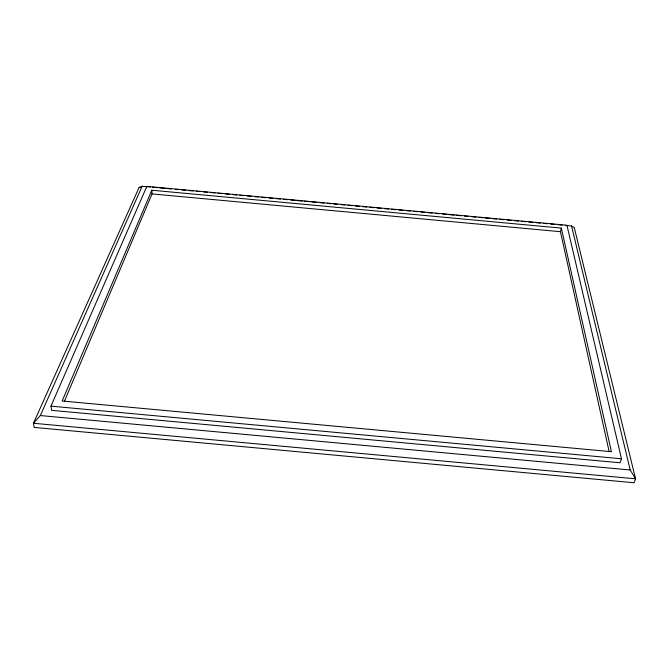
<?xml version="1.0" encoding="UTF-8"?>
<svg xmlns="http://www.w3.org/2000/svg" width="669" height="669" viewBox="0 0 669 669"><rect width="100%" height="100%" fill="white"/><g stroke="black" fill="none" stroke-linecap="round" stroke-linejoin="round"><path stroke-width="1" d="M609.15 451.617L560.455 231.7L561.35 228.112L151.821 190.23L62.142 401.007L611.424 451.692L561.35 228.112M621.476 458.775L620.054 462.781L51.622 410.34L50.969 406.142L146.837 186.383L566.936 225.244L621.476 458.775L50.969 406.142M64.375 401.35L152.03 193.918L151.821 190.23M565.313 225.403L571.552 225.98L574.286 227.636L635.55 478.803L634.07 482.75L34.178 427.416L33.45 423.26L40.332 415.558L142.146 186.25L150.458 187.019M142.146 186.25L139.135 187.379L33.45 423.26L635.55 478.803L630.198 469.973L571.552 225.98M152.54 187.211L157.742 187.696M159.816 187.889L165.017 188.365M167.099 188.558L171.256 188.942M175.412 189.327L178.531 189.62M181.65 189.904L185.815 190.289M188.934 190.581L193.09 190.966M196.209 191.25L200.365 191.635M203.485 191.928L207.649 192.312M210.768 192.597L214.925 192.981M218.044 193.274L222.2 193.659M225.319 193.943L229.484 194.328M232.603 194.62L236.759 195.005M239.878 195.289L244.034 195.683M247.154 195.967L251.318 196.352M254.437 196.644L258.594 197.029M261.713 197.313L265.869 197.698M268.988 197.991L273.153 198.375M276.272 198.66L280.428 199.044M283.547 199.337L287.703 199.722M290.823 200.006L294.987 200.391M297.061 200.583L302.263 201.068M304.345 201.26L309.538 201.737M311.62 201.929L316.822 202.414M319.941 202.699L324.097 203.083M327.216 203.376L331.372 203.761M333.455 203.953L337.611 204.338M340.73 204.622L344.895 205.007M348.014 205.299L352.17 205.684M355.289 205.968L359.445 206.353M362.565 206.646L366.729 207.03M369.848 207.315L374.004 207.699M377.124 207.992L381.28 208.377M384.399 208.661L388.564 209.046M391.674 209.338L395.839 209.723M398.958 210.007L403.114 210.392M406.234 210.685L410.39 211.07M413.509 211.354L417.673 211.739M420.793 212.031L424.949 212.416M428.068 212.709L432.224 213.093M435.343 213.378L439.508 213.762M442.627 214.055L446.783 214.44M448.866 214.632L454.059 215.109M456.141 215.301L461.342 215.786M464.462 216.07L468.618 216.455M471.737 216.748L475.893 217.132M479.012 217.417L483.177 217.801M485.251 217.994L490.452 218.479M492.535 218.671L496.691 219.056M499.81 219.34L503.966 219.725M507.085 220.017L511.25 220.402M514.369 220.686L518.525 221.071M521.644 221.364L525.801 221.748M528.92 222.033L533.084 222.417M536.204 222.71L540.36 223.095M543.479 223.379L547.635 223.764M550.754 224.056L554.919 224.441M558.038 224.725L562.194 225.11M139.135 187.379L141.218 187.571M152.03 193.918L560.455 231.7M40.332 415.558L630.198 469.973"/></g></svg>
